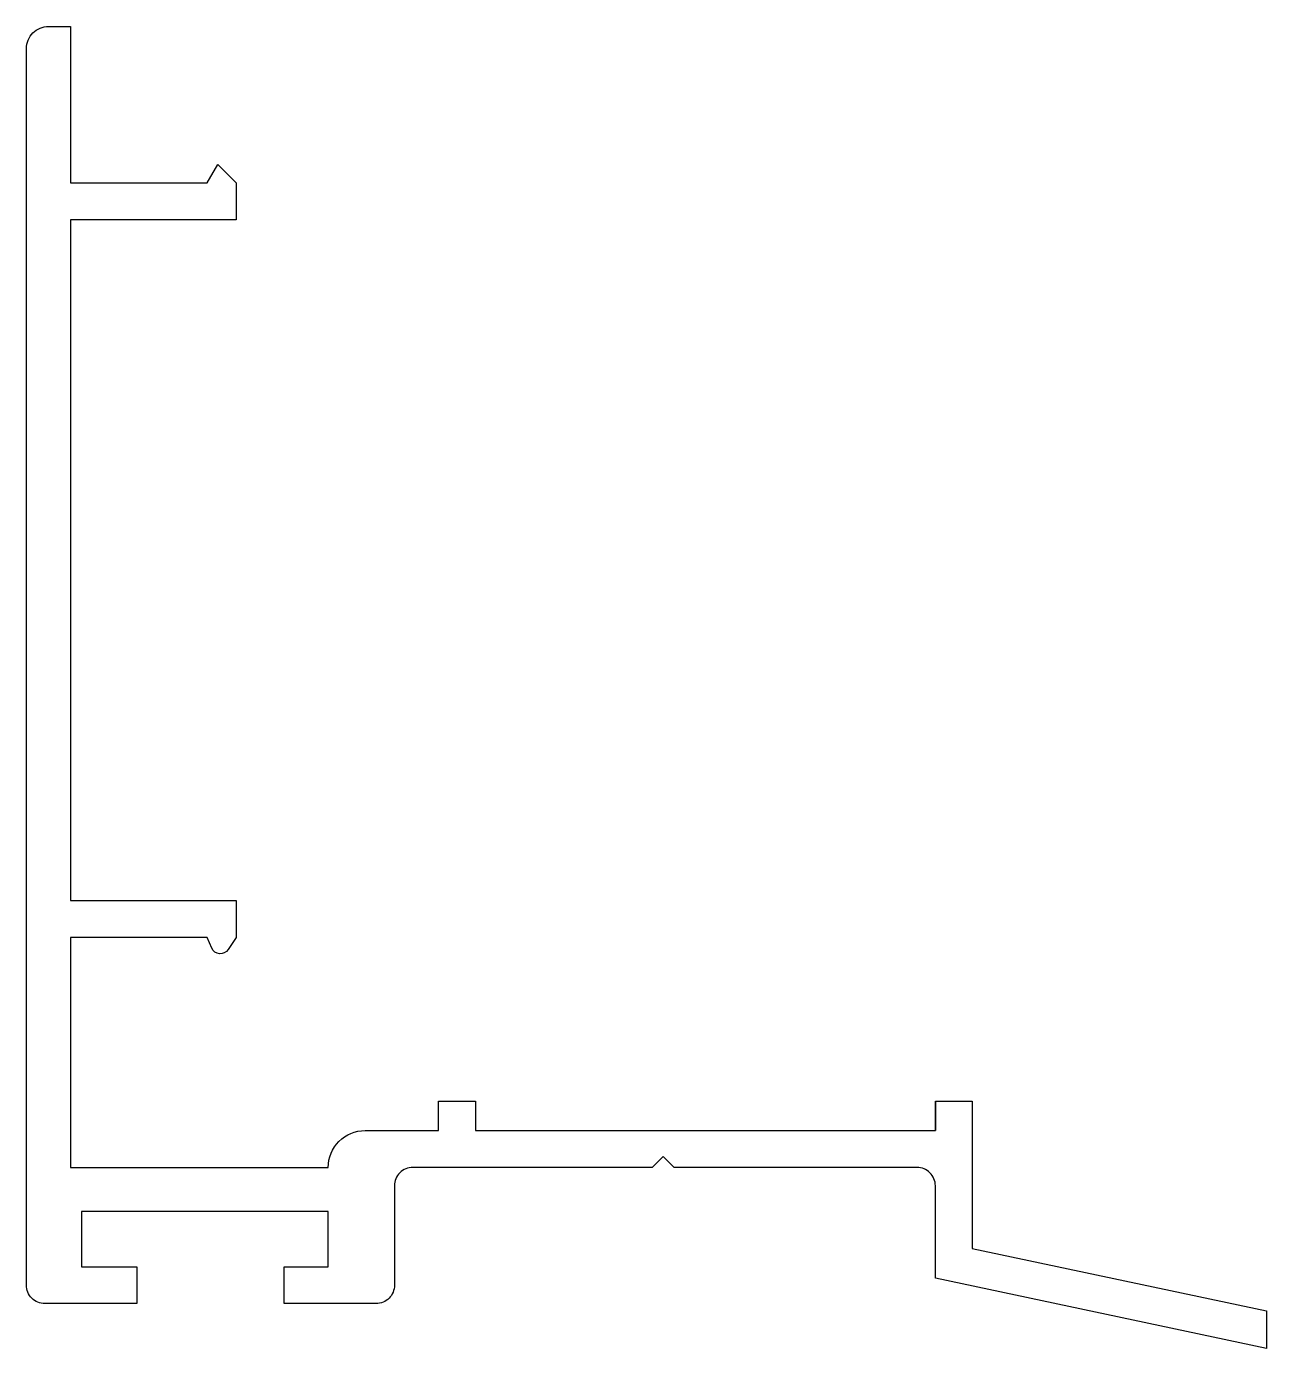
# Model space of a CAD drawing. Extents: x 161.3 to 195, y 210.7 to 246.7.
import ezdxf

# ---------------------------------------------------------------- set-up
doc = ezdxf.new("R2010")
doc.units = 0
doc.layers.add('ANA', color=220, linetype='CONTINUOUS')

msp = doc.modelspace()

# ---------------------------------------------------------------- linework, layer by layer
at = {"layer": 'ANA'}
msp.add_lwpolyline([(185.988, 217.464), (185.988, 216.664), (185.988, 217.464), (186.988, 217.464), (186.988, 213.464), (194.988, 211.764), (194.988, 210.742), (185.988, 212.655), (185.988, 215.164, 0.414214), (185.488, 215.664), (178.888, 215.664), (178.588, 215.964), (178.288, 215.664), (171.788, 215.664, 0.414214), (171.288, 215.164), (171.288, 212.464, -0.414214), (170.788, 211.964), (168.288, 211.964), (168.288, 212.964), (169.488, 212.964), (169.488, 214.464), (162.788, 214.464), (162.788, 212.964), (164.288, 212.964), (164.288, 211.964), (161.788, 211.964, -0.414214), (161.288, 212.464), (161.288, 246.064, -0.414214), (161.888, 246.664), (162.488, 246.664), (162.488, 242.414), (166.199, 242.414), (166.488, 242.914), (166.988, 242.414), (166.988, 241.414), (162.488, 241.414), (162.488, 222.914), (166.988, 222.914), (166.988, 221.914), (166.765, 221.58, -0.593743), (166.328, 221.619), (166.199, 221.914), (162.488, 221.914), (162.488, 215.664), (169.488, 215.664, -0.414214), (170.488, 216.664), (172.488, 216.664), (172.488, 217.464), (173.488, 217.464), (173.488, 216.664), (185.988, 216.664)], format="xyb", close=True, dxfattribs=at)

doc.saveas('drawing.dxf')
